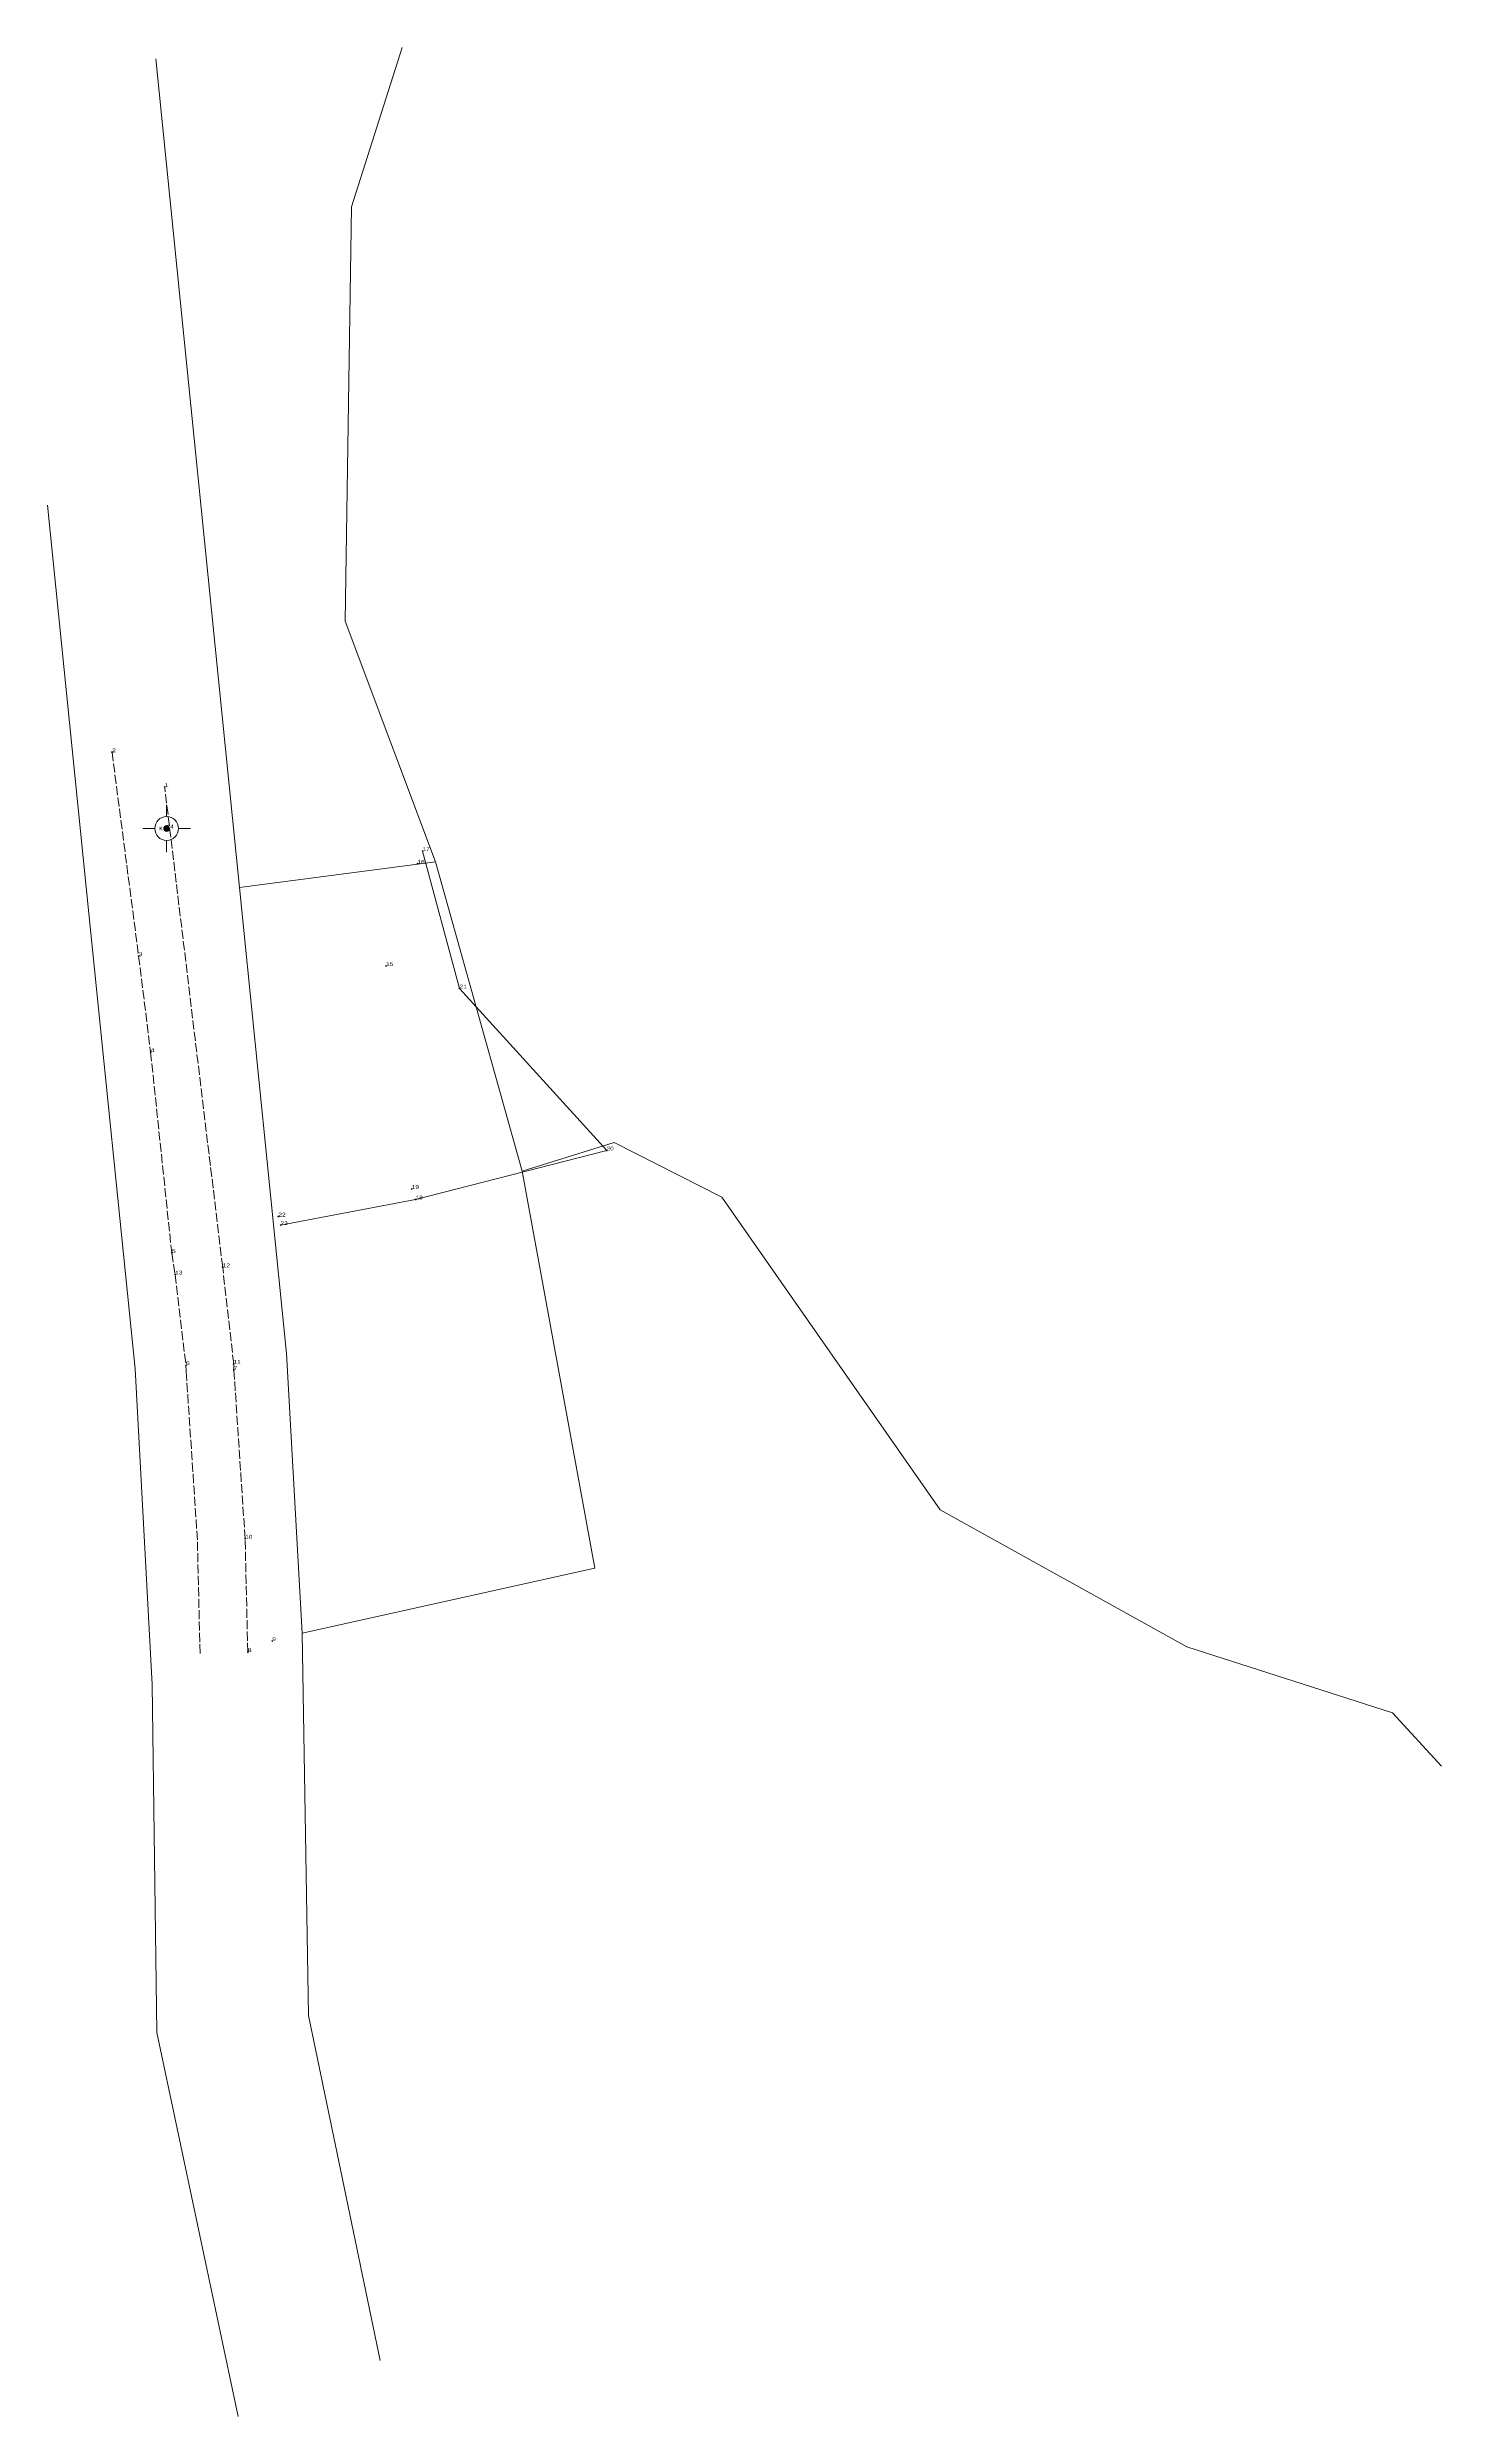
# Model space of a CAD drawing. Header units: metres. Extents: x 549781 to 549900, y 1837791 to 1838050.
# Drawn here: x 549826.6 to 549899.9, y 1837791 to 1837915.7 of the extents above; entities that cross this region are included whole.
import ezdxf
from ezdxf.enums import TextEntityAlignment as Align

# ---------------------------------------------------------------- set-up
doc = ezdxf.new("R2010")
doc.units = ezdxf.units.M
doc.header["$LTSCALE"] = 0.08
doc.header["$PDMODE"] = 32
doc.header["$PDSIZE"] = 0.04
doc.linetypes.add('LONG_DASHED', pattern=[7.5, 6, -1.5])
for name, color, linetype, lineweight in [('10', 7, 'Continuous', 13), ('23', 7, 'Continuous', 13), ('7', 7, 'Continuous', 13)]:
    doc.layers.add(name, color=color, linetype=linetype, lineweight=lineweight)
doc.layers.add('12', color=7, linetype='Continuous')
doc.layers.add('9', color=7, linetype='Continuous')

msp = doc.modelspace()

# ---------------------------------------------------------------- hatches: boundary and pattern name
at = {"layer": '7'}
msp.add_hatch(color=256, dxfattribs=at).paths.add_polyline_path([(549832.88247, 1837874.42752, 1), (549832.88247, 1837874.72752, 1)])

# ---------------------------------------------------------------- linework, layer by layer
at = {"layer": '10'}
for p, q in [((549836.71, 1837871.47), (549847.02, 1837872.83)), ((549846.35, 1837873.39), (549848.29, 1837866.16)), ((549847.02, 1837872.83), (549851.59, 1837856.55)), ((549848.29, 1837866.16), (549856.03, 1837857.63)), ((549851.59, 1837856.55), (549855.41, 1837835.65)), ((549855.41, 1837835.65), (549840.01, 1837832.23))]:
    msp.add_line(p, q, dxfattribs=at)
for points in [[(549847.02, 1837872.83), (549842.28, 1837885.49), (549842.61, 1837907.29), (549845.28, 1837915.68)], [(549851.59, 1837856.55), (549856.42, 1837858.06), (549862.08, 1837855.18), (549873.57, 1837838.73), (549886.55, 1837831.52), (549897.37, 1837828.05), (549899.95, 1837825.23)], [(549838.88, 1837853.71), (549845.98, 1837855.06), (549856.03, 1837857.63)]]:
    msp.add_lwpolyline(points, dxfattribs=at)
at = {"layer": '23'}
msp.add_line((549832.31, 1837915.08), (549836.71, 1837871.47), dxfattribs=at)
for points in [[(549826.61, 1837891.59), (549828.79, 1837870.1), (549831.22, 1837846.14), (549832.12, 1837829.53)], [(549836.71, 1837871.47), (549839.18, 1837846.95), (549840.01, 1837832.23)], [(549840.01, 1837832.23), (549840.34, 1837812.11), (549844.11, 1837793.97)], [(549832.12, 1837829.53), (549832.36, 1837811.23), (549836.65, 1837791.01)]]:
    msp.add_lwpolyline(points, dxfattribs=at)
at = {"layer": '23', "linetype": 'LONG_DASHED'}
for points in [[(549830.01, 1837878.59), (549831.41, 1837867.86), (549832.04, 1837862.81), (549833.15, 1837852.24), (549833.33, 1837851.11), (549833.9, 1837846.33)], [(549837.15, 1837831.24), (549837.01, 1837837.21), (549836.42, 1837846.1), (549836.41, 1837846.41), (549835.83, 1837851.49), (549832.78, 1837876.76)], [(549834.64, 1837831.17), (549834.5, 1837837.14), (549833.91, 1837846.03), (549833.9, 1837846.33)]]:
    msp.add_lwpolyline(points, dxfattribs=at)
at = {"layer": '7'}
for p, q in [((549832.88, 1837875.2), (549832.88, 1837875.83)), ((549832.26, 1837874.58), (549831.63, 1837874.58)), ((549832.88, 1837873.33), (549832.88, 1837873.95)), ((549834.13, 1837874.58), (549833.51, 1837874.58))]:
    msp.add_line(p, q, dxfattribs=at)
for radius in [0.625, 0.15]:
    msp.add_circle((549832.88247, 1837874.57752), radius, dxfattribs=at)
for p in [(549830.01, 1837878.59), (549832.78, 1837876.76), (549846.08, 1837872.73), (549846.35, 1837873.39), (549831.41, 1837867.86), (549844.42, 1837867.34), (549848.29, 1837866.16), (549832.04, 1837862.81), (549856.03, 1837857.63), (549845.77, 1837855.61), (549838.76, 1837854.16), (549845.98, 1837855.06), (549838.88, 1837853.71), (549833.15, 1837852.24), (549835.83, 1837851.49), (549833.33, 1837851.11), (549833.9, 1837846.33), (549836.41, 1837846.41), (549836.42, 1837846.1), (549837.01, 1837837.21), (549838.44, 1837831.82), (549837.15, 1837831.24)]:
    msp.add_point(p, dxfattribs=at)

# ---------------------------------------------------------------- texts
at = {"layer": '12'}
for s, width, p in [('2', 1.35, (549830.01, 1837878.59)), ('1', 1.35, (549832.78, 1837876.76)), ('16', 1.25, (549846.08, 1837872.73)), ('17', 1.25, (549846.35, 1837873.39)), ('3', 1.35, (549831.41, 1837867.86)), ('15', 1.3, (549844.42, 1837867.34)), ('21', 1.3, (549848.29, 1837866.16)), ('4', 1.35, (549832.04, 1837862.81)), ('20', 1.25, (549856.03, 1837857.64)), ('19', 1.3, (549845.77, 1837855.61)), ('18', 1.25, (549845.98, 1837855.06)), ('22', 1.3, (549838.76, 1837854.16)), ('23', 1.25, (549838.88, 1837853.71)), ('5', 1.35, (549833.16, 1837852.24)), ('12', 1.3, (549835.83, 1837851.49)), ('13', 1.3, (549833.33, 1837851.11)), ('6', 1.35, (549833.9, 1837846.34)), ('11', 1.25, (549836.41, 1837846.41)), ('7', 1.25, (549836.42, 1837846.1)), ('10', 1.25, (549837.02, 1837837.21)), ('9', 1.25, (549838.44, 1837831.82)), ('8', 1.35, (549837.15, 1837831.24))]:
    msp.add_text(s, height=0.2, dxfattribs=dict(at, width=width)).set_placement(p)
at = {"layer": '7', "width": 1.25}
msp.add_text('14', height=0.2, dxfattribs=at).set_placement((549832.88, 1837874.58))
at = {"layer": '9', "width": 1.1}
msp.add_text('KC', height=0.2, dxfattribs=at).set_placement((549832.9, 1837874.48), align=Align.RIGHT)

doc.saveas('drawing.dxf')
